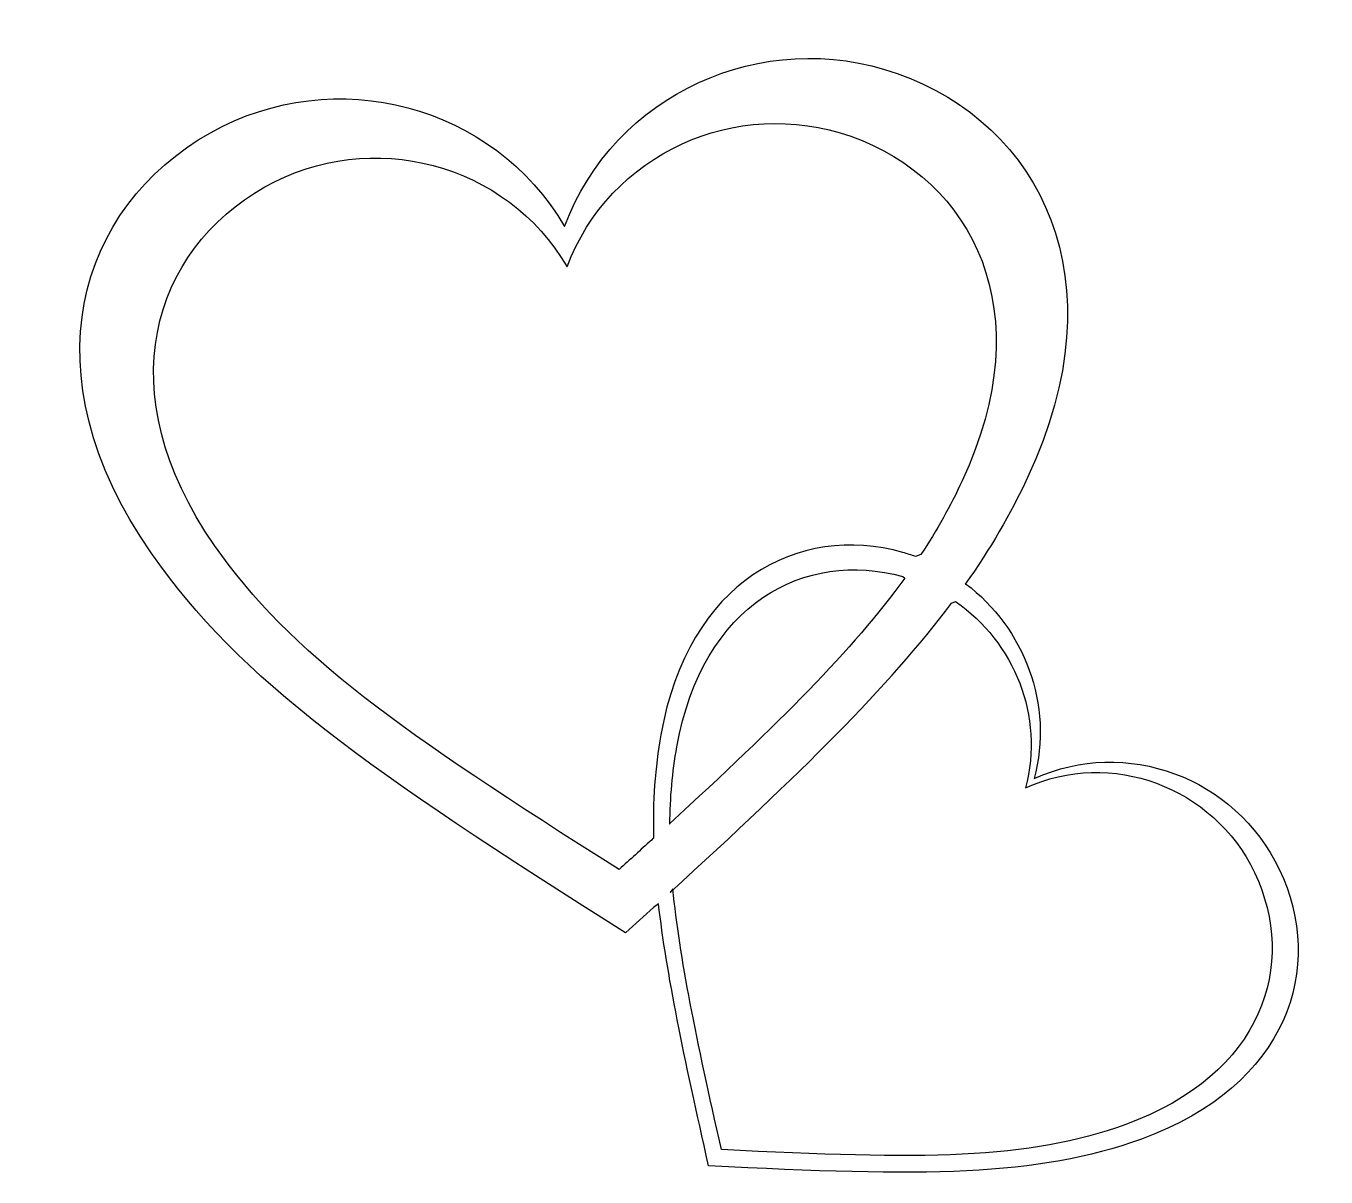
# Model space of a CAD drawing. Header units: centimetres. Extents: x -8.1 to 7.8, y -6.8 to 7.2.
import ezdxf

# ---------------------------------------------------------------- set-up
doc = ezdxf.new("R2010")
doc.units = ezdxf.units.CM
doc.header["$MEASUREMENT"] = 0
doc.layers.add('Camada 1', color=7, linetype='Continuous')

msp = doc.modelspace()

# ---------------------------------------------------------------- linework, layer by layer
at = {"layer": 'Camada 1'}
msp.add_open_spline([(-0.37183, -3.51093), (-0.27409, -4.35987), (-0.06407, -5.36865), (0.23872, -6.7026), (0.23872, -6.7026), (2.8555, -6.83592), (4.23792, -6.83823), (5.50951, -6.3761), (5.50951, -6.3761), (7.30026, -5.72605), (7.7576, -4.28499), (7.18903, -3.09167), (7.18903, -3.09167), (6.65203, -1.97179), (5.31776, -1.47705), (4.20403, -1.9886), (4.20403, -1.9886), (4.44218, -1.08537), (4.08293, -0.15599), (3.36895, 0.38484), (3.36895, 0.38484), (3.36895, 0.38484), (3.36469, 0.37891), (3.36469, 0.37891), (3.36469, 0.37891), (3.66613, 0.80568), (3.91457, 1.2306), (4.12415, 1.67947), (4.12415, 1.67947), (5.25413, 4.09736), (4.2797, 5.97792), (2.53427, 6.59678), (2.53427, 6.59678), (0.89303, 7.17429), (-0.91889, 6.34262), (-1.51547, 4.73258), (-1.51547, 4.73258), (-2.38007, 6.21658), (-4.30867, 6.72551), (-5.82894, 5.87525), (-5.82894, 5.87525), (-7.44047, 4.96677), (-8.0751, 2.94739), (-6.54985, 0.75857), (-6.54985, 0.75857), (-5.46678, -0.7962), (-3.88015, -1.90817), (-0.77368, -3.86526), (-0.77368, -3.86526), (-0.65792, -3.7607), (-0.54458, -3.65809), (-0.43361, -3.55734), (-0.43361, -3.55734), (-0.43361, -3.55734), (-0.37183, -3.51093), (-0.37183, -3.51093)], degree=3, knots=[0, 0, 0, 0, 0.06666667, 0.06666667, 0.06666667, 0.06666667, 0.13333333, 0.13333333, 0.13333333, 0.13333333, 0.2, 0.2, 0.2, 0.2, 0.26666667, 0.26666667, 0.26666667, 0.26666667, 0.33333333, 0.33333333, 0.33333333, 0.33333333, 0.4, 0.4, 0.4, 0.4, 0.46666667, 0.46666667, 0.46666667, 0.46666667, 0.53333333, 0.53333333, 0.53333333, 0.53333333, 0.6, 0.6, 0.6, 0.6, 0.66666667, 0.66666667, 0.66666667, 0.66666667, 0.73333333, 0.73333333, 0.73333333, 0.73333333, 0.8, 0.8, 0.8, 0.8, 0.86666667, 0.86666667, 0.86666667, 0.86666667, 1, 1, 1, 1], dxfattribs=at)
at = {"layer": 'Camada 1', "color": 7}
for points, knots in [([(-0.43144, -2.70913), (-0.44351, -2.26593), (-0.41527, -1.8582), (-0.34286, -1.45339), (-0.34286, -1.45339), (-0.00795, 0.42129), (1.33169, 1.12021), (2.60351, 0.76538), (2.60351, 0.76538), (2.65582, 0.75059), (2.70715, 0.73411), (2.75758, 0.71601), (2.75758, 0.71601), (2.75758, 0.71601), (2.82338, 0.73879), (2.82338, 0.73879), (2.82338, 0.73879), (3.01684, 1.0324), (3.18258, 1.32781), (3.3267, 1.63647), (3.3267, 1.63647), (4.29066, 3.69914), (3.45944, 5.30346), (1.97034, 5.83141), (1.97034, 5.83141), (0.57016, 6.32409), (-0.97556, 5.61458), (-1.48448, 4.24108), (-1.48448, 4.24108), (-2.22209, 5.50706), (-3.8674, 5.94121), (-5.16436, 5.21586), (-5.16436, 5.21586), (-6.53914, 4.44084), (-7.08055, 2.71811), (-5.77936, 0.85082), (-5.77936, 0.85082), (-4.85538, -0.47559), (-3.50185, -1.42417), (-0.85171, -3.0938), (-0.85171, -3.0938), (-0.7178, -2.97296), (-0.58779, -2.85515), (-0.46145, -2.74024), (-0.46145, -2.74024), (-0.46145, -2.74024), (-0.43144, -2.70913), (-0.43144, -2.70913)], [0, 0, 0, 0, 0.07692308, 0.07692308, 0.07692308, 0.07692308, 0.15384615, 0.15384615, 0.15384615, 0.15384615, 0.23076923, 0.23076923, 0.23076923, 0.23076923, 0.30769231, 0.30769231, 0.30769231, 0.30769231, 0.38461538, 0.38461538, 0.38461538, 0.38461538, 0.46153846, 0.46153846, 0.46153846, 0.46153846, 0.53846154, 0.53846154, 0.53846154, 0.53846154, 0.61538462, 0.61538462, 0.61538462, 0.61538462, 0.69230769, 0.69230769, 0.69230769, 0.69230769, 0.76923077, 0.76923077, 0.76923077, 0.76923077, 0.84615385, 0.84615385, 0.84615385, 0.84615385, 1, 1, 1, 1]), ([(-0.23965, -2.53803), (1.09306, -1.31846), (1.99296, -0.4234), (2.62674, 0.45398), (2.62674, 0.45398), (2.62674, 0.45398), (2.60377, 0.47089), (2.60377, 0.47089), (2.60377, 0.47089), (1.41576, 0.80236), (0.16452, 0.14953), (-0.14835, -1.60138), (-0.14835, -1.60138), (-0.20328, -1.90859), (-0.23101, -2.21757), (-0.23341, -2.54465), (-0.23341, -2.54465), (-0.23341, -2.54465), (-0.23965, -2.53803), (-0.23965, -2.53803)], [0, 0, 0, 0, 0.16666667, 0.16666667, 0.16666667, 0.16666667, 0.33333333, 0.33333333, 0.33333333, 0.33333333, 0.5, 0.5, 0.5, 0.5, 0.66666667, 0.66666667, 0.66666667, 0.66666667, 1, 1, 1, 1]), ([(-0.1957, -3.33117), (-0.11561, -4.16376), (0.08897, -5.15629), (0.39496, -6.5044), (0.39496, -6.5044), (2.8391, -6.62889), (4.13035, -6.631), (5.31804, -6.19939), (5.31804, -6.19939), (6.99063, -5.59225), (7.41777, -4.24632), (6.88668, -3.1317), (6.88668, -3.1317), (6.38522, -2.08564), (5.1389, -1.62355), (4.09866, -2.10133), (4.09866, -2.10133), (4.32903, -1.22773), (3.96094, -0.32801), (3.24649, 0.1679), (3.24649, 0.1679), (3.24649, 0.1679), (3.19638, 0.14766), (3.19638, 0.14766), (3.19638, 0.14766), (2.43155, -0.87292), (1.35205, -1.93032), (-0.23111, -3.3731), (-0.23111, -3.3731), (-0.23111, -3.3731), (-0.1957, -3.33117), (-0.1957, -3.33117)], [0, 0, 0, 0, 0.11111111, 0.11111111, 0.11111111, 0.11111111, 0.22222222, 0.22222222, 0.22222222, 0.22222222, 0.33333333, 0.33333333, 0.33333333, 0.33333333, 0.44444444, 0.44444444, 0.44444444, 0.44444444, 0.55555556, 0.55555556, 0.55555556, 0.55555556, 0.66666667, 0.66666667, 0.66666667, 0.66666667, 0.77777778, 0.77777778, 0.77777778, 0.77777778, 1, 1, 1, 1]), ([(-0.23965, -2.53803), (-0.23965, -2.53803), (-0.23965, -2.53803), (-0.23965, -2.53803), (-0.23965, -2.53803), (-0.23965, -2.53803), (-0.23965, -2.53803), (-0.23965, -2.53803)], [0, 0, 0, 0, 0.33333333, 0.33333333, 0.33333333, 0.33333333, 1, 1, 1, 1])]:
    msp.add_open_spline(points, degree=3, knots=knots, dxfattribs=at)

doc.saveas('drawing.dxf')
